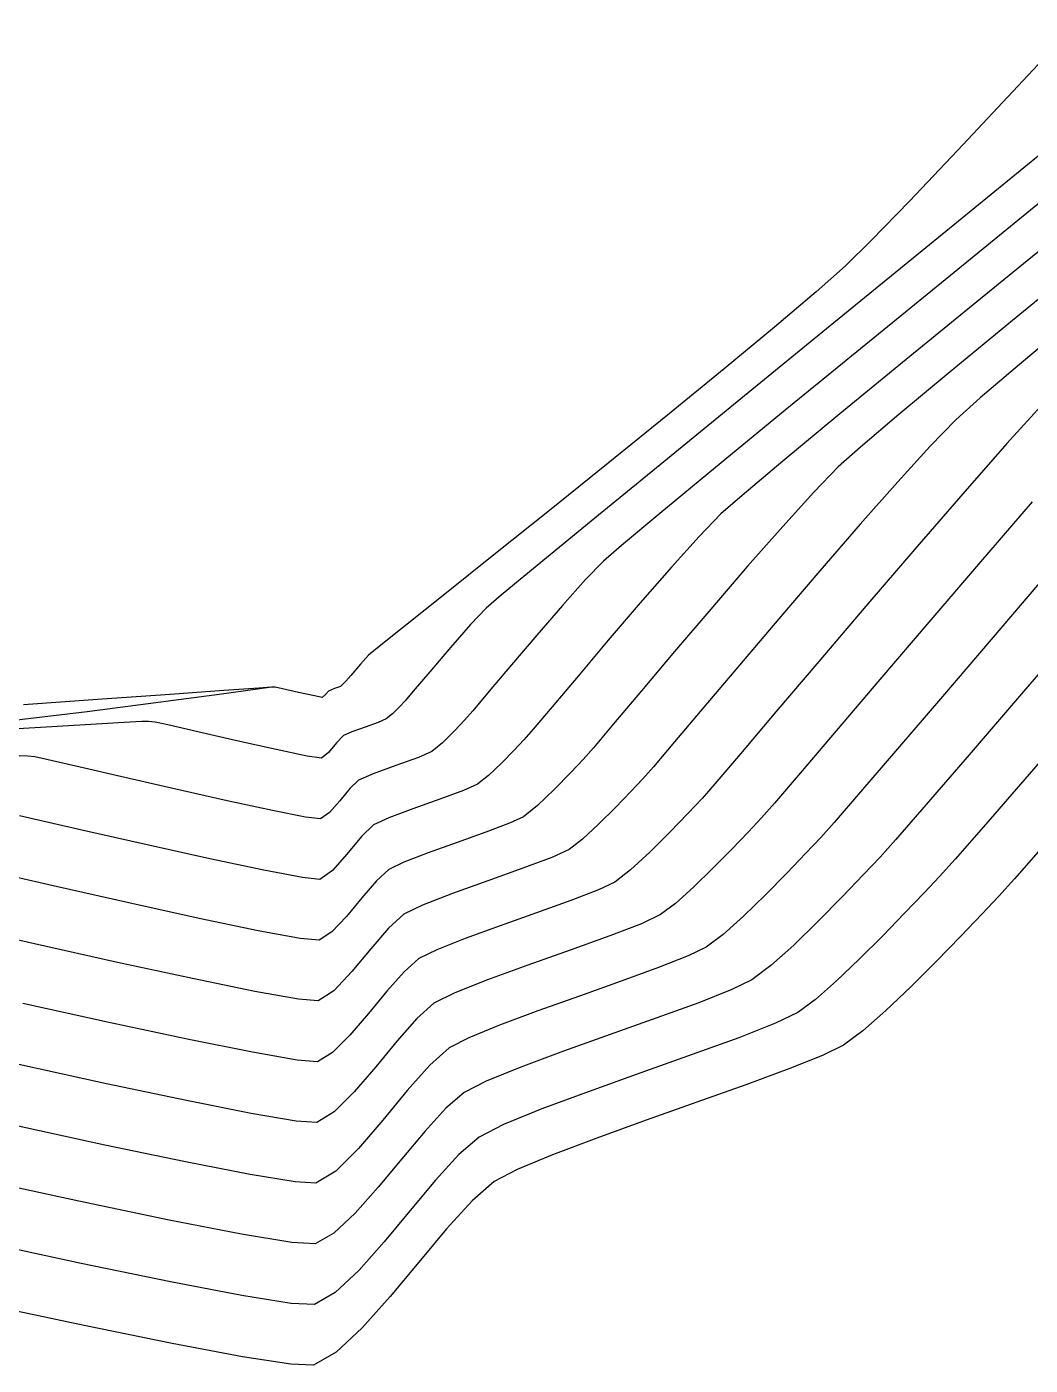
# Model space of a CAD drawing. Header units: metres. Extents: x 708868 to 711043, y 5411316 to 5413138.
# Drawn here: x 709845.91 to 709867.97, y 5411777.96 to 5411807.39 of the extents above; entities that cross this region are included whole.
import ezdxf

# ---------------------------------------------------------------- set-up
doc = ezdxf.new("R2010")
doc.units = ezdxf.units.M
for name, color, linetype in [('Rionegro 2010_Contours', 7, 'Continuous'), ('Rionegro 2014_Contours', 7, 'Continuous'), ('Rionegro 2018_Contours', 7, 'Continuous')]:
    doc.layers.add(name, color=color, linetype=linetype)

msp = doc.modelspace()

# ---------------------------------------------------------------- linework, layer by layer
at = {"layer": 'Rionegro 2010_Contours'}
for points in [[(709868.918, 5411807.393, 232), (709867.59, 5411805.971, 232), (709866.37, 5411804.674, 232), (709865.312, 5411803.561, 232), (709864.472, 5411802.695, 232), (709863.905, 5411802.136, 232), (709863.261, 5411801.562, 232), (709862.349, 5411800.789, 232), (709861.238, 5411799.869, 232), (709859.996, 5411798.854, 232), (709858.693, 5411797.799, 232), (709857.397, 5411796.756, 232), (709856.176, 5411795.778, 232), (709855.1, 5411794.918, 232), (709854.237, 5411794.229, 232), (709853.655, 5411793.764, 232), (709853.424, 5411793.575, 232), (709853.243, 5411793.377, 232), (709853.031, 5411793.129, 232), (709852.923, 5411793, 232), (709852.864, 5411792.942, 232), (709852.805, 5411792.887, 232), (709852.674, 5411792.837, 232), (709852.54, 5411792.783, 232), (709852.472, 5411792.711, 232), (709852.403, 5411792.644, 232), (709852.233, 5411792.676, 232), (709851.88, 5411792.753, 232), (709851.531, 5411792.832, 232), (709851.371, 5411792.868, 232), (709851.29, 5411792.872, 232), (709850.984, 5411792.828, 232), (709850.137, 5411792.71, 232), (709848.852, 5411792.537, 232), (709847.232, 5411792.33, 232), (709845.38, 5411792.11, 232)], [(709869.986, 5411806.049, 233), (709867.83, 5411804.292, 233), (709865.671, 5411802.531, 233), (709863.573, 5411800.819, 233), (709861.604, 5411799.212, 233), (709859.83, 5411797.761, 233), (709858.316, 5411796.522, 233), (709857.13, 5411795.548, 233), (709856.338, 5411794.892, 233), (709856.005, 5411794.61, 233), (709855.664, 5411794.247, 233), (709855.22, 5411793.739, 233), (709854.768, 5411793.208, 233), (709854.406, 5411792.778, 233), (709854.228, 5411792.57, 233), (709854.104, 5411792.44, 233), (709853.946, 5411792.283, 233), (709853.81, 5411792.17, 233), (709853.636, 5411792.095, 233), (709853.348, 5411791.992, 233), (709853.056, 5411791.885, 233), (709852.871, 5411791.803, 233), (709852.718, 5411791.646, 233), (709852.541, 5411791.436, 233), (709852.386, 5411791.309, 233), (709852.074, 5411791.354, 233), (709851.392, 5411791.496, 233), (709850.529, 5411791.688, 233), (709849.672, 5411791.885, 233), (709849.009, 5411792.038, 233), (709848.728, 5411792.102, 233), (709848.584, 5411792.112, 233), (709848.441, 5411792.116, 233), (709848.052, 5411792.094, 233), (709846.951, 5411792.028, 233), (709845.213, 5411791.925, 233)], [(709868.337, 5411803.653, 234), (709866.298, 5411801.991, 234), (709864.357, 5411800.407, 234), (709862.585, 5411798.958, 234), (709861.052, 5411797.701, 234), (709859.827, 5411796.692, 234), (709858.982, 5411795.987, 234), (709858.587, 5411795.644, 234), (709858.193, 5411795.234, 234), (709857.685, 5411794.665, 234), (709857.123, 5411794.015, 234), (709856.566, 5411793.362, 234), (709856.076, 5411792.78, 234), (709855.712, 5411792.348, 234), (709855.533, 5411792.141, 234), (709855.32, 5411791.917, 234), (709855.049, 5411791.647, 234), (709854.815, 5411791.453, 234), (709854.517, 5411791.325, 234), (709854.021, 5411791.147, 234), (709853.52, 5411790.964, 234), (709853.203, 5411790.822, 234), (709853.013, 5411790.639, 234), (709852.788, 5411790.369, 234), (709852.562, 5411790.114, 234), (709852.369, 5411789.974, 234), (709852.039, 5411790.013, 234), (709851.309, 5411790.157, 234), (709850.312, 5411790.372, 234), (709849.184, 5411790.625, 234), (709848.062, 5411790.881, 234), (709847.081, 5411791.108, 234), (709846.377, 5411791.271, 234), (709846.085, 5411791.336, 234), (709845.933, 5411791.349, 234), (709845.744, 5411791.358, 234)], [(709869.114, 5411802.186, 236), (709867.578, 5411800.931, 236), (709866.212, 5411799.807, 236), (709865.078, 5411798.864, 236), (709864.237, 5411798.15, 236), (709863.749, 5411797.713, 236), (709863.209, 5411797.157, 236), (709862.527, 5411796.406, 236), (709861.756, 5411795.527, 236), (709860.946, 5411794.587, 236), (709860.15, 5411793.652, 236), (709859.42, 5411792.787, 236), (709858.808, 5411792.06, 236), (709858.365, 5411791.536, 236), (709858.144, 5411791.281, 236), (709857.867, 5411790.991, 236), (709857.506, 5411790.62, 236), (709857.134, 5411790.265, 236), (709856.826, 5411790.018, 236), (709856.518, 5411789.876, 236), (709855.997, 5411789.681, 236), (709855.368, 5411789.457, 236), (709854.735, 5411789.229, 236), (709854.199, 5411789.022, 236), (709853.866, 5411788.861, 236), (709853.594, 5411788.61, 236), (709853.273, 5411788.235, 236), (709852.935, 5411787.829, 236), (709852.612, 5411787.487, 236), (709852.335, 5411787.304, 236), (709851.918, 5411787.343, 236), (709850.998, 5411787.514, 236), (709849.701, 5411787.785, 236), (709848.155, 5411788.124, 236), (709846.488, 5411788.498, 236), (709844.828, 5411788.878, 236)], [(709868.852, 5411800.903, 237), (709867.73, 5411799.968, 237), (709866.869, 5411799.234, 237), (709866.331, 5411798.748, 237), (709865.772, 5411798.173, 237), (709865.055, 5411797.387, 237), (709864.228, 5411796.451, 237), (709863.34, 5411795.426, 237), (709862.44, 5411794.374, 237), (709861.575, 5411793.356, 237), (709860.795, 5411792.433, 237), (709860.149, 5411791.668, 237), (709859.684, 5411791.12, 237), (709859.45, 5411790.852, 237), (709859.189, 5411790.578, 237), (709858.85, 5411790.226, 237), (709858.48, 5411789.857, 237), (709858.124, 5411789.529, 237), (709857.831, 5411789.301, 237), (709857.453, 5411789.127, 237), (709856.814, 5411788.887, 237), (709856.042, 5411788.612, 237), (709855.264, 5411788.332, 237), (709854.606, 5411788.078, 237), (709854.197, 5411787.88, 237), (709853.863, 5411787.572, 237), (709853.47, 5411787.112, 237), (709853.055, 5411786.613, 237), (709852.658, 5411786.194, 237), (709852.317, 5411785.968, 237), (709851.881, 5411786.006, 237), (709850.921, 5411786.179, 237), (709849.555, 5411786.459, 237), (709847.902, 5411786.817, 237), (709846.079, 5411787.223, 237), (709844.204, 5411787.648, 237)], [(709868.286, 5411799.136, 238), (709867.457, 5411798.225, 238), (709866.485, 5411797.123, 238), (709865.432, 5411795.907, 238), (709864.356, 5411794.652, 238), (709863.318, 5411793.432, 238), (709862.379, 5411792.324, 238), (709861.598, 5411791.403, 238), (709861.037, 5411790.744, 238), (709860.755, 5411790.422, 238), (709860.446, 5411790.097, 238), (709860.044, 5411789.681, 238), (709859.605, 5411789.243, 238), (709859.184, 5411788.854, 238), (709858.836, 5411788.584, 238), (709858.474, 5411788.412, 238), (709857.87, 5411788.18, 238), (709857.117, 5411787.91, 238), (709856.312, 5411787.624, 238), (709855.549, 5411787.345, 238), (709854.923, 5411787.096, 238), (709854.529, 5411786.899, 238), (709854.205, 5411786.612, 238), (709853.827, 5411786.182, 238), (709853.421, 5411785.69, 238), (709853.013, 5411785.215, 238), (709852.631, 5411784.836, 238), (709852.3, 5411784.633, 238), (709851.851, 5411784.667, 238), (709850.871, 5411784.839, 238), (709849.468, 5411785.122, 238), (709847.749, 5411785.49, 238), (709845.821, 5411785.915, 238)], [(709868.011, 5411796.947, 239), (709866.874, 5411795.626, 239), (709865.74, 5411794.301, 239), (709864.665, 5411793.04, 239), (709863.705, 5411791.91, 239), (709862.914, 5411790.98, 239), (709862.347, 5411790.318, 239), (709862.06, 5411789.993, 239), (709861.772, 5411789.689, 239), (709861.401, 5411789.302, 239), (709860.986, 5411788.88, 239), (709860.563, 5411788.468, 239), (709860.169, 5411788.115, 239), (709859.842, 5411787.867, 239), (709859.423, 5411787.668, 239), (709858.724, 5411787.4, 239), (709857.854, 5411787.087, 239), (709856.923, 5411786.756, 239), (709856.04, 5411786.434, 239), (709855.316, 5411786.146, 239), (709854.86, 5411785.919, 239), (709854.486, 5411785.586, 239), (709854.048, 5411785.089, 239), (709853.579, 5411784.52, 239), (709853.108, 5411783.971, 239), (709852.666, 5411783.533, 239), (709852.283, 5411783.298, 239), (709851.827, 5411783.328, 239), (709850.84, 5411783.496, 239), (709849.419, 5411783.778, 239), (709847.663, 5411784.149, 239), (709845.669, 5411784.585, 239)], [(709869.07, 5411794.221, 241), (709867.778, 5411792.72, 241), (709866.628, 5411791.383, 241), (709865.683, 5411790.289, 241), (709865.01, 5411789.513, 241), (709864.671, 5411789.133, 241), (709864.305, 5411788.748, 241), (709863.834, 5411788.256, 241), (709863.306, 5411787.72, 241), (709862.769, 5411787.197, 241), (709862.268, 5411786.748, 241), (709861.852, 5411786.432, 241), (709861.409, 5411786.218, 241), (709860.68, 5411785.931, 241), (709859.758, 5411785.595, 241), (709858.736, 5411785.233, 241), (709857.709, 5411784.865, 241), (709856.768, 5411784.515, 241), (709856.009, 5411784.205, 241), (709855.523, 5411783.957, 241), (709855.121, 5411783.611, 241), (709854.656, 5411783.098, 241), (709854.153, 5411782.494, 241), (709853.637, 5411781.871, 241), (709853.131, 5411781.304, 241), (709852.66, 5411780.865, 241), (709852.249, 5411780.628, 241), (709851.735, 5411780.657, 241), (709850.631, 5411780.839, 241), (709849.037, 5411781.15, 241), (709847.053, 5411781.564, 241), (709844.777, 5411782.058, 241)], [(709869.116, 5411792.303, 242), (709867.948, 5411790.956, 242), (709866.995, 5411789.859, 242), (709866.318, 5411789.085, 242), (709865.977, 5411788.704, 242), (709865.637, 5411788.347, 242), (709865.208, 5411787.897, 242), (709864.721, 5411787.396, 242), (709864.21, 5411786.886, 242), (709863.707, 5411786.408, 242), (709863.245, 5411786.004, 242), (709862.857, 5411785.715, 242), (709862.367, 5411785.477, 242), (709861.56, 5411785.161, 242), (709860.54, 5411784.789, 242), (709859.41, 5411784.388, 242), (709858.273, 5411783.981, 242), (709857.232, 5411783.594, 242), (709856.392, 5411783.251, 242), (709855.855, 5411782.976, 242), (709855.41, 5411782.593, 242), (709854.895, 5411782.026, 242), (709854.339, 5411781.358, 242), (709853.767, 5411780.669, 242), (709853.207, 5411780.041, 242), (709852.687, 5411779.555, 242), (709852.232, 5411779.293, 242), (709851.723, 5411779.317, 242), (709850.638, 5411779.491, 242), (709849.069, 5411779.792, 242), (709847.104, 5411780.197, 242), (709844.833, 5411780.685, 242)], [(709868.3, 5411789.422, 243), (709867.624, 5411788.654, 243), (709867.282, 5411788.274, 243), (709866.91, 5411787.883, 243), (709866.439, 5411787.389, 243), (709865.906, 5411786.84, 243), (709865.345, 5411786.281, 243), (709864.794, 5411785.757, 243), (709864.288, 5411785.314, 243), (709863.863, 5411784.998, 243), (709863.404, 5411784.771, 243), (709862.662, 5411784.473, 243), (709861.714, 5411784.123, 243), (709860.642, 5411783.741, 243), (709859.524, 5411783.344, 243), (709858.439, 5411782.952, 243), (709857.469, 5411782.584, 243), (709856.691, 5411782.259, 243), (709856.186, 5411781.996, 243), (709855.698, 5411781.575, 243), (709855.135, 5411780.954, 243), (709854.525, 5411780.221, 243), (709853.898, 5411779.466, 243), (709853.284, 5411778.777, 243), (709852.713, 5411778.245, 243), (709852.215, 5411777.958, 243), (709851.711, 5411777.978, 243), (709850.648, 5411778.143, 243), (709849.106, 5411778.433, 243), (709847.168, 5411778.828, 243), (709844.912, 5411779.308, 243)]]:
    msp.add_polyline3d(points, dxfattribs=at)
at = {"layer": 'Rionegro 2014_Contours'}
for points in [[(709868.918, 5411807.393, 232), (709867.59, 5411805.971, 232), (709866.37, 5411804.674, 232), (709865.312, 5411803.561, 232), (709864.472, 5411802.695, 232), (709863.905, 5411802.136, 232), (709863.261, 5411801.562, 232), (709862.349, 5411800.789, 232), (709861.238, 5411799.869, 232), (709859.996, 5411798.854, 232), (709858.693, 5411797.799, 232), (709857.397, 5411796.756, 232), (709856.176, 5411795.778, 232), (709855.1, 5411794.918, 232), (709854.237, 5411794.229, 232), (709853.655, 5411793.764, 232), (709853.424, 5411793.575, 232), (709853.243, 5411793.377, 232), (709853.031, 5411793.129, 232), (709852.923, 5411793, 232), (709852.864, 5411792.942, 232), (709852.805, 5411792.887, 232), (709852.674, 5411792.837, 232), (709852.54, 5411792.783, 232), (709852.472, 5411792.711, 232), (709852.403, 5411792.644, 232), (709852.233, 5411792.676, 232), (709851.88, 5411792.753, 232), (709851.531, 5411792.832, 232), (709851.371, 5411792.868, 232), (709851.29, 5411792.872, 232), (709851.012, 5411792.851, 232), (709850.24, 5411792.794, 232), (709849.062, 5411792.709, 232), (709847.563, 5411792.602, 232), (709845.834, 5411792.481, 232)], [(709869.986, 5411806.049, 233), (709867.83, 5411804.292, 233), (709865.671, 5411802.531, 233), (709863.573, 5411800.819, 233), (709861.604, 5411799.212, 233), (709859.83, 5411797.761, 233), (709858.316, 5411796.522, 233), (709857.13, 5411795.548, 233), (709856.338, 5411794.892, 233), (709856.005, 5411794.61, 233), (709855.664, 5411794.247, 233), (709855.22, 5411793.739, 233), (709854.768, 5411793.208, 233), (709854.406, 5411792.778, 233), (709854.228, 5411792.57, 233), (709854.104, 5411792.44, 233), (709853.946, 5411792.283, 233), (709853.81, 5411792.17, 233), (709853.636, 5411792.095, 233), (709853.348, 5411791.992, 233), (709853.056, 5411791.885, 233), (709852.871, 5411791.803, 233), (709852.718, 5411791.646, 233), (709852.541, 5411791.436, 233), (709852.386, 5411791.309, 233), (709852.074, 5411791.354, 233), (709851.392, 5411791.496, 233), (709850.529, 5411791.688, 233), (709849.672, 5411791.885, 233), (709849.009, 5411792.038, 233), (709848.728, 5411792.102, 233), (709848.584, 5411792.112, 233), (709848.441, 5411792.116, 233), (709848.052, 5411792.094, 233), (709846.951, 5411792.028, 233), (709845.213, 5411791.925, 233)], [(709868.337, 5411803.653, 234), (709866.298, 5411801.991, 234), (709864.357, 5411800.407, 234), (709862.585, 5411798.958, 234), (709861.052, 5411797.701, 234), (709859.827, 5411796.692, 234), (709858.982, 5411795.987, 234), (709858.587, 5411795.644, 234), (709858.193, 5411795.234, 234), (709857.685, 5411794.665, 234), (709857.123, 5411794.015, 234), (709856.566, 5411793.362, 234), (709856.076, 5411792.78, 234), (709855.712, 5411792.348, 234), (709855.533, 5411792.141, 234), (709855.32, 5411791.917, 234), (709855.049, 5411791.647, 234), (709854.815, 5411791.453, 234), (709854.517, 5411791.325, 234), (709854.021, 5411791.147, 234), (709853.52, 5411790.964, 234), (709853.203, 5411790.822, 234), (709853.013, 5411790.639, 234), (709852.788, 5411790.369, 234), (709852.562, 5411790.114, 234), (709852.369, 5411789.974, 234), (709852.039, 5411790.013, 234), (709851.309, 5411790.157, 234), (709850.312, 5411790.372, 234), (709849.184, 5411790.625, 234), (709848.062, 5411790.881, 234), (709847.081, 5411791.108, 234), (709846.377, 5411791.271, 234), (709846.085, 5411791.336, 234), (709845.933, 5411791.349, 234), (709845.744, 5411791.358, 234)], [(709868.962, 5411803.111, 235), (709867.074, 5411801.573, 235), (709865.324, 5411800.143, 235), (709863.784, 5411798.879, 235), (709862.53, 5411797.841, 235), (709861.633, 5411797.088, 235), (709861.168, 5411796.679, 235), (709860.69, 5411796.184, 235), (709860.08, 5411795.507, 235), (709859.395, 5411794.721, 235), (709858.692, 5411793.9, 235), (709858.027, 5411793.115, 235), (709857.459, 5411792.44, 235), (709857.044, 5411791.948, 235), (709856.839, 5411791.711, 235), (709856.625, 5411791.486, 235), (709856.346, 5411791.2, 235), (709856.058, 5411790.926, 235), (709855.82, 5411790.735, 235), (709855.513, 5411790.598, 235), (709854.992, 5411790.407, 235), (709854.396, 5411790.196, 235), (709853.865, 5411789.996, 235), (709853.534, 5411789.841, 235), (709853.265, 5411789.582, 235), (709852.946, 5411789.2, 235), (709852.626, 5411788.838, 235), (709852.352, 5411788.639, 235), (709851.968, 5411788.68, 235), (709851.118, 5411788.842, 235), (709849.936, 5411789.093, 235), (709848.557, 5411789.399, 235), (709847.117, 5411789.725, 235), (709845.75, 5411790.039, 235)], [(709869.114, 5411802.186, 236), (709867.578, 5411800.931, 236), (709866.212, 5411799.807, 236), (709865.078, 5411798.864, 236), (709864.237, 5411798.15, 236), (709863.749, 5411797.713, 236), (709863.209, 5411797.157, 236), (709862.527, 5411796.406, 236), (709861.756, 5411795.527, 236), (709860.946, 5411794.587, 236), (709860.15, 5411793.652, 236), (709859.42, 5411792.787, 236), (709858.808, 5411792.06, 236), (709858.365, 5411791.536, 236), (709858.144, 5411791.281, 236), (709857.867, 5411790.991, 236), (709857.506, 5411790.62, 236), (709857.134, 5411790.265, 236), (709856.826, 5411790.018, 236), (709856.518, 5411789.876, 236), (709855.997, 5411789.681, 236), (709855.368, 5411789.457, 236), (709854.735, 5411789.229, 236), (709854.199, 5411789.022, 236), (709853.866, 5411788.861, 236), (709853.594, 5411788.61, 236), (709853.273, 5411788.235, 236), (709852.935, 5411787.829, 236), (709852.612, 5411787.487, 236), (709852.335, 5411787.304, 236), (709851.918, 5411787.343, 236), (709850.998, 5411787.514, 236), (709849.701, 5411787.785, 236), (709848.155, 5411788.124, 236), (709846.488, 5411788.498, 236), (709844.828, 5411788.878, 236)], [(709868.852, 5411800.903, 237), (709867.73, 5411799.968, 237), (709866.869, 5411799.234, 237), (709866.331, 5411798.748, 237), (709865.772, 5411798.173, 237), (709865.055, 5411797.387, 237), (709864.228, 5411796.451, 237), (709863.34, 5411795.426, 237), (709862.44, 5411794.374, 237), (709861.575, 5411793.356, 237), (709860.795, 5411792.433, 237), (709860.149, 5411791.668, 237), (709859.684, 5411791.12, 237), (709859.45, 5411790.852, 237), (709859.189, 5411790.578, 237), (709858.85, 5411790.226, 237), (709858.48, 5411789.857, 237), (709858.124, 5411789.529, 237), (709857.831, 5411789.301, 237), (709857.453, 5411789.127, 237), (709856.814, 5411788.887, 237), (709856.042, 5411788.612, 237), (709855.264, 5411788.332, 237), (709854.606, 5411788.078, 237), (709854.197, 5411787.88, 237), (709853.863, 5411787.572, 237), (709853.47, 5411787.112, 237), (709853.055, 5411786.613, 237), (709852.658, 5411786.194, 237), (709852.317, 5411785.968, 237), (709851.881, 5411786.006, 237), (709850.921, 5411786.179, 237), (709849.555, 5411786.459, 237), (709847.902, 5411786.817, 237), (709846.079, 5411787.223, 237), (709844.204, 5411787.648, 237)], [(709868.286, 5411799.136, 238), (709867.457, 5411798.225, 238), (709866.485, 5411797.123, 238), (709865.432, 5411795.907, 238), (709864.356, 5411794.652, 238), (709863.318, 5411793.432, 238), (709862.379, 5411792.324, 238), (709861.598, 5411791.403, 238), (709861.037, 5411790.744, 238), (709860.755, 5411790.422, 238), (709860.446, 5411790.097, 238), (709860.044, 5411789.681, 238), (709859.605, 5411789.243, 238), (709859.184, 5411788.854, 238), (709858.836, 5411788.584, 238), (709858.474, 5411788.412, 238), (709857.87, 5411788.18, 238), (709857.117, 5411787.91, 238), (709856.312, 5411787.624, 238), (709855.549, 5411787.345, 238), (709854.923, 5411787.096, 238), (709854.529, 5411786.899, 238), (709854.205, 5411786.612, 238), (709853.827, 5411786.182, 238), (709853.421, 5411785.69, 238), (709853.013, 5411785.215, 238), (709852.631, 5411784.836, 238), (709852.3, 5411784.633, 238), (709851.851, 5411784.667, 238), (709850.871, 5411784.839, 238), (709849.468, 5411785.122, 238), (709847.749, 5411785.49, 238), (709845.821, 5411785.915, 238)], [(709868.011, 5411796.947, 239), (709866.874, 5411795.626, 239), (709865.74, 5411794.301, 239), (709864.665, 5411793.04, 239), (709863.705, 5411791.91, 239), (709862.914, 5411790.98, 239), (709862.347, 5411790.318, 239), (709862.06, 5411789.993, 239), (709861.772, 5411789.689, 239), (709861.401, 5411789.302, 239), (709860.986, 5411788.88, 239), (709860.563, 5411788.468, 239), (709860.169, 5411788.115, 239), (709859.842, 5411787.867, 239), (709859.423, 5411787.668, 239), (709858.724, 5411787.4, 239), (709857.854, 5411787.087, 239), (709856.923, 5411786.756, 239), (709856.04, 5411786.434, 239), (709855.316, 5411786.146, 239), (709854.86, 5411785.919, 239), (709854.486, 5411785.586, 239), (709854.048, 5411785.089, 239), (709853.579, 5411784.52, 239), (709853.108, 5411783.971, 239), (709852.666, 5411783.533, 239), (709852.283, 5411783.298, 239), (709851.827, 5411783.328, 239), (709850.84, 5411783.496, 239), (709849.419, 5411783.778, 239), (709847.663, 5411784.149, 239), (709845.669, 5411784.585, 239)], [(709868.344, 5411795.359, 240), (709867.154, 5411793.971, 240), (709866.038, 5411792.667, 240), (709865.048, 5411791.51, 240), (709864.238, 5411790.564, 240), (709863.659, 5411789.894, 240), (709863.366, 5411789.563, 240), (709863.038, 5411789.218, 240), (709862.618, 5411788.779, 240), (709862.146, 5411788.3, 240), (709861.666, 5411787.833, 240), (709861.219, 5411787.431, 240), (709860.847, 5411787.15, 240), (709860.451, 5411786.958, 240), (709859.799, 5411786.702, 240), (709858.976, 5411786.402, 240), (709858.063, 5411786.077, 240), (709857.144, 5411785.749, 240), (709856.304, 5411785.436, 240), (709855.625, 5411785.159, 240), (709855.192, 5411784.938, 240), (709854.766, 5411784.56, 240), (709854.27, 5411783.996, 240), (709853.737, 5411783.35, 240), (709853.202, 5411782.727, 240), (709852.7, 5411782.229, 240), (709852.266, 5411781.963, 240), (709851.807, 5411781.989, 240), (709850.821, 5411782.152, 240), (709849.396, 5411782.429, 240), (709847.623, 5411782.8, 240), (709845.59, 5411783.241, 240)], [(709869.07, 5411794.221, 241), (709867.778, 5411792.72, 241), (709866.628, 5411791.383, 241), (709865.683, 5411790.289, 241), (709865.01, 5411789.513, 241), (709864.671, 5411789.133, 241), (709864.305, 5411788.748, 241), (709863.834, 5411788.256, 241), (709863.306, 5411787.72, 241), (709862.769, 5411787.197, 241), (709862.268, 5411786.748, 241), (709861.852, 5411786.432, 241), (709861.409, 5411786.218, 241), (709860.68, 5411785.931, 241), (709859.758, 5411785.595, 241), (709858.736, 5411785.233, 241), (709857.709, 5411784.865, 241), (709856.768, 5411784.515, 241), (709856.009, 5411784.205, 241), (709855.523, 5411783.957, 241), (709855.121, 5411783.611, 241), (709854.656, 5411783.098, 241), (709854.153, 5411782.494, 241), (709853.637, 5411781.871, 241), (709853.131, 5411781.304, 241), (709852.66, 5411780.865, 241), (709852.249, 5411780.628, 241), (709851.735, 5411780.657, 241), (709850.631, 5411780.839, 241), (709849.037, 5411781.15, 241), (709847.053, 5411781.564, 241), (709844.777, 5411782.058, 241)], [(709869.116, 5411792.303, 242), (709867.948, 5411790.956, 242), (709866.995, 5411789.859, 242), (709866.318, 5411789.085, 242), (709865.977, 5411788.704, 242), (709865.637, 5411788.347, 242), (709865.208, 5411787.897, 242), (709864.721, 5411787.396, 242), (709864.21, 5411786.886, 242), (709863.707, 5411786.408, 242), (709863.245, 5411786.004, 242), (709862.857, 5411785.715, 242), (709862.367, 5411785.477, 242), (709861.56, 5411785.161, 242), (709860.54, 5411784.789, 242), (709859.41, 5411784.388, 242), (709858.273, 5411783.981, 242), (709857.232, 5411783.594, 242), (709856.392, 5411783.251, 242), (709855.855, 5411782.976, 242), (709855.41, 5411782.593, 242), (709854.895, 5411782.026, 242), (709854.339, 5411781.358, 242), (709853.767, 5411780.669, 242), (709853.207, 5411780.041, 242), (709852.687, 5411779.555, 242), (709852.232, 5411779.293, 242), (709851.723, 5411779.317, 242), (709850.638, 5411779.491, 242), (709849.069, 5411779.792, 242), (709847.104, 5411780.197, 242), (709844.833, 5411780.685, 242)], [(709868.3, 5411789.422, 243), (709867.624, 5411788.654, 243), (709867.282, 5411788.274, 243), (709866.91, 5411787.883, 243), (709866.439, 5411787.389, 243), (709865.906, 5411786.84, 243), (709865.345, 5411786.281, 243), (709864.794, 5411785.757, 243), (709864.288, 5411785.314, 243), (709863.863, 5411784.998, 243), (709863.404, 5411784.771, 243), (709862.662, 5411784.473, 243), (709861.714, 5411784.123, 243), (709860.642, 5411783.741, 243), (709859.524, 5411783.344, 243), (709858.439, 5411782.952, 243), (709857.469, 5411782.584, 243), (709856.691, 5411782.259, 243), (709856.186, 5411781.996, 243), (709855.698, 5411781.575, 243), (709855.135, 5411780.954, 243), (709854.525, 5411780.221, 243), (709853.898, 5411779.466, 243), (709853.284, 5411778.777, 243), (709852.713, 5411778.245, 243), (709852.215, 5411777.958, 243), (709851.711, 5411777.978, 243), (709850.648, 5411778.143, 243), (709849.106, 5411778.433, 243), (709847.168, 5411778.828, 243), (709844.912, 5411779.308, 243)]]:
    msp.add_polyline3d(points, dxfattribs=at)
at = {"layer": 'Rionegro 2018_Contours'}
for points in [[(709868.918, 5411807.393, 232), (709867.59, 5411805.971, 232), (709866.37, 5411804.674, 232), (709865.312, 5411803.561, 232), (709864.472, 5411802.695, 232), (709863.905, 5411802.136, 232), (709863.261, 5411801.562, 232), (709862.349, 5411800.789, 232), (709861.238, 5411799.869, 232), (709859.996, 5411798.854, 232), (709858.693, 5411797.799, 232), (709857.397, 5411796.756, 232), (709856.176, 5411795.778, 232), (709855.1, 5411794.918, 232), (709854.237, 5411794.229, 232), (709853.655, 5411793.764, 232), (709853.424, 5411793.575, 232), (709853.243, 5411793.377, 232), (709853.031, 5411793.129, 232), (709852.923, 5411793, 232), (709852.864, 5411792.942, 232), (709852.805, 5411792.887, 232), (709852.674, 5411792.837, 232), (709852.54, 5411792.783, 232), (709852.472, 5411792.711, 232), (709852.403, 5411792.644, 232), (709852.233, 5411792.676, 232), (709851.88, 5411792.753, 232), (709851.531, 5411792.832, 232), (709851.371, 5411792.868, 232), (709851.29, 5411792.872, 232), (709851.012, 5411792.851, 232), (709850.24, 5411792.794, 232), (709849.062, 5411792.709, 232), (709847.563, 5411792.602, 232), (709845.834, 5411792.481, 232)], [(709869.986, 5411806.049, 233), (709867.83, 5411804.292, 233), (709865.671, 5411802.531, 233), (709863.573, 5411800.819, 233), (709861.604, 5411799.212, 233), (709859.83, 5411797.761, 233), (709858.316, 5411796.522, 233), (709857.13, 5411795.548, 233), (709856.338, 5411794.892, 233), (709856.005, 5411794.61, 233), (709855.664, 5411794.247, 233), (709855.22, 5411793.739, 233), (709854.768, 5411793.208, 233), (709854.406, 5411792.778, 233), (709854.228, 5411792.57, 233), (709854.104, 5411792.44, 233), (709853.946, 5411792.283, 233), (709853.81, 5411792.17, 233), (709853.636, 5411792.095, 233), (709853.348, 5411791.992, 233), (709853.056, 5411791.885, 233), (709852.871, 5411791.803, 233), (709852.718, 5411791.646, 233), (709852.541, 5411791.436, 233), (709852.386, 5411791.309, 233), (709852.074, 5411791.354, 233), (709851.392, 5411791.496, 233), (709850.529, 5411791.688, 233), (709849.672, 5411791.885, 233), (709849.009, 5411792.038, 233), (709848.728, 5411792.102, 233), (709848.584, 5411792.112, 233), (709848.441, 5411792.116, 233), (709848.052, 5411792.094, 233), (709846.951, 5411792.028, 233), (709845.213, 5411791.925, 233)], [(709868.337, 5411803.653, 234), (709866.298, 5411801.991, 234), (709864.357, 5411800.407, 234), (709862.585, 5411798.958, 234), (709861.052, 5411797.701, 234), (709859.827, 5411796.692, 234), (709858.982, 5411795.987, 234), (709858.587, 5411795.644, 234), (709858.193, 5411795.234, 234), (709857.685, 5411794.665, 234), (709857.123, 5411794.015, 234), (709856.566, 5411793.362, 234), (709856.076, 5411792.78, 234), (709855.712, 5411792.348, 234), (709855.533, 5411792.141, 234), (709855.32, 5411791.917, 234), (709855.049, 5411791.647, 234), (709854.815, 5411791.453, 234), (709854.517, 5411791.325, 234), (709854.021, 5411791.147, 234), (709853.52, 5411790.964, 234), (709853.203, 5411790.822, 234), (709853.013, 5411790.639, 234), (709852.788, 5411790.369, 234), (709852.562, 5411790.114, 234), (709852.369, 5411789.974, 234), (709852.039, 5411790.013, 234), (709851.309, 5411790.157, 234), (709850.312, 5411790.372, 234), (709849.184, 5411790.625, 234), (709848.062, 5411790.881, 234), (709847.081, 5411791.108, 234), (709846.377, 5411791.271, 234), (709846.085, 5411791.336, 234), (709845.933, 5411791.349, 234), (709845.744, 5411791.358, 234)], [(709868.962, 5411803.111, 235), (709867.074, 5411801.573, 235), (709865.324, 5411800.143, 235), (709863.784, 5411798.879, 235), (709862.53, 5411797.841, 235), (709861.633, 5411797.088, 235), (709861.168, 5411796.679, 235), (709860.69, 5411796.184, 235), (709860.08, 5411795.507, 235), (709859.395, 5411794.721, 235), (709858.692, 5411793.9, 235), (709858.027, 5411793.115, 235), (709857.459, 5411792.44, 235), (709857.044, 5411791.948, 235), (709856.839, 5411791.711, 235), (709856.625, 5411791.486, 235), (709856.346, 5411791.2, 235), (709856.058, 5411790.926, 235), (709855.82, 5411790.735, 235), (709855.513, 5411790.598, 235), (709854.992, 5411790.407, 235), (709854.396, 5411790.196, 235), (709853.865, 5411789.996, 235), (709853.534, 5411789.841, 235), (709853.265, 5411789.582, 235), (709852.946, 5411789.2, 235), (709852.626, 5411788.838, 235), (709852.352, 5411788.639, 235), (709851.968, 5411788.68, 235), (709851.118, 5411788.842, 235), (709849.936, 5411789.093, 235), (709848.557, 5411789.399, 235), (709847.117, 5411789.725, 235), (709845.75, 5411790.039, 235)], [(709869.114, 5411802.186, 236), (709867.578, 5411800.931, 236), (709866.212, 5411799.807, 236), (709865.078, 5411798.864, 236), (709864.237, 5411798.15, 236), (709863.749, 5411797.713, 236), (709863.209, 5411797.157, 236), (709862.527, 5411796.406, 236), (709861.756, 5411795.527, 236), (709860.946, 5411794.587, 236), (709860.15, 5411793.652, 236), (709859.42, 5411792.787, 236), (709858.808, 5411792.06, 236), (709858.365, 5411791.536, 236), (709858.144, 5411791.281, 236), (709857.867, 5411790.991, 236), (709857.506, 5411790.62, 236), (709857.134, 5411790.265, 236), (709856.826, 5411790.018, 236), (709856.518, 5411789.876, 236), (709855.997, 5411789.681, 236), (709855.368, 5411789.457, 236), (709854.735, 5411789.229, 236), (709854.199, 5411789.022, 236), (709853.866, 5411788.861, 236), (709853.594, 5411788.61, 236), (709853.273, 5411788.235, 236), (709852.935, 5411787.829, 236), (709852.612, 5411787.487, 236), (709852.335, 5411787.304, 236), (709851.918, 5411787.343, 236), (709850.998, 5411787.514, 236), (709849.701, 5411787.785, 236), (709848.155, 5411788.124, 236), (709846.488, 5411788.498, 236), (709844.828, 5411788.878, 236)], [(709868.852, 5411800.903, 237), (709867.73, 5411799.968, 237), (709866.869, 5411799.234, 237), (709866.331, 5411798.748, 237), (709865.772, 5411798.173, 237), (709865.055, 5411797.387, 237), (709864.228, 5411796.451, 237), (709863.34, 5411795.426, 237), (709862.44, 5411794.374, 237), (709861.575, 5411793.356, 237), (709860.795, 5411792.433, 237), (709860.149, 5411791.668, 237), (709859.684, 5411791.12, 237), (709859.45, 5411790.852, 237), (709859.189, 5411790.578, 237), (709858.85, 5411790.226, 237), (709858.48, 5411789.857, 237), (709858.124, 5411789.529, 237), (709857.831, 5411789.301, 237), (709857.453, 5411789.127, 237), (709856.814, 5411788.887, 237), (709856.042, 5411788.612, 237), (709855.264, 5411788.332, 237), (709854.606, 5411788.078, 237), (709854.197, 5411787.88, 237), (709853.863, 5411787.572, 237), (709853.47, 5411787.112, 237), (709853.055, 5411786.613, 237), (709852.658, 5411786.194, 237), (709852.317, 5411785.968, 237), (709851.881, 5411786.006, 237), (709850.921, 5411786.179, 237), (709849.555, 5411786.459, 237), (709847.902, 5411786.817, 237), (709846.079, 5411787.223, 237), (709844.204, 5411787.648, 237)], [(709868.286, 5411799.136, 238), (709867.457, 5411798.225, 238), (709866.485, 5411797.123, 238), (709865.432, 5411795.907, 238), (709864.356, 5411794.652, 238), (709863.318, 5411793.432, 238), (709862.379, 5411792.324, 238), (709861.598, 5411791.403, 238), (709861.037, 5411790.744, 238), (709860.755, 5411790.422, 238), (709860.446, 5411790.097, 238), (709860.044, 5411789.681, 238), (709859.605, 5411789.243, 238), (709859.184, 5411788.854, 238), (709858.836, 5411788.584, 238), (709858.474, 5411788.412, 238), (709857.87, 5411788.18, 238), (709857.117, 5411787.91, 238), (709856.312, 5411787.624, 238), (709855.549, 5411787.345, 238), (709854.923, 5411787.096, 238), (709854.529, 5411786.899, 238), (709854.205, 5411786.612, 238), (709853.827, 5411786.182, 238), (709853.421, 5411785.69, 238), (709853.013, 5411785.215, 238), (709852.631, 5411784.836, 238), (709852.3, 5411784.633, 238), (709851.851, 5411784.667, 238), (709850.871, 5411784.839, 238), (709849.468, 5411785.122, 238), (709847.749, 5411785.49, 238), (709845.821, 5411785.915, 238)], [(709868.011, 5411796.947, 239), (709866.874, 5411795.626, 239), (709865.74, 5411794.301, 239), (709864.665, 5411793.04, 239), (709863.705, 5411791.91, 239), (709862.914, 5411790.98, 239), (709862.347, 5411790.318, 239), (709862.06, 5411789.993, 239), (709861.772, 5411789.689, 239), (709861.401, 5411789.302, 239), (709860.986, 5411788.88, 239), (709860.563, 5411788.468, 239), (709860.169, 5411788.115, 239), (709859.842, 5411787.867, 239), (709859.423, 5411787.668, 239), (709858.724, 5411787.4, 239), (709857.854, 5411787.087, 239), (709856.923, 5411786.756, 239), (709856.04, 5411786.434, 239), (709855.316, 5411786.146, 239), (709854.86, 5411785.919, 239), (709854.486, 5411785.586, 239), (709854.048, 5411785.089, 239), (709853.579, 5411784.52, 239), (709853.108, 5411783.971, 239), (709852.666, 5411783.533, 239), (709852.283, 5411783.298, 239), (709851.827, 5411783.328, 239), (709850.84, 5411783.496, 239), (709849.419, 5411783.778, 239), (709847.663, 5411784.149, 239), (709845.669, 5411784.585, 239)], [(709868.344, 5411795.359, 240), (709867.154, 5411793.971, 240), (709866.038, 5411792.667, 240), (709865.048, 5411791.51, 240), (709864.238, 5411790.564, 240), (709863.659, 5411789.894, 240), (709863.366, 5411789.563, 240), (709863.038, 5411789.218, 240), (709862.618, 5411788.779, 240), (709862.146, 5411788.3, 240), (709861.666, 5411787.833, 240), (709861.219, 5411787.431, 240), (709860.847, 5411787.15, 240), (709860.451, 5411786.958, 240), (709859.799, 5411786.702, 240), (709858.976, 5411786.402, 240), (709858.063, 5411786.077, 240), (709857.144, 5411785.749, 240), (709856.304, 5411785.436, 240), (709855.625, 5411785.159, 240), (709855.192, 5411784.938, 240), (709854.766, 5411784.56, 240), (709854.27, 5411783.996, 240), (709853.737, 5411783.35, 240), (709853.202, 5411782.727, 240), (709852.7, 5411782.229, 240), (709852.266, 5411781.963, 240), (709851.807, 5411781.989, 240), (709850.821, 5411782.152, 240), (709849.396, 5411782.429, 240), (709847.623, 5411782.8, 240), (709845.59, 5411783.241, 240)], [(709869.07, 5411794.221, 241), (709867.778, 5411792.72, 241), (709866.628, 5411791.383, 241), (709865.683, 5411790.289, 241), (709865.01, 5411789.513, 241), (709864.671, 5411789.133, 241), (709864.305, 5411788.748, 241), (709863.834, 5411788.256, 241), (709863.306, 5411787.72, 241), (709862.769, 5411787.197, 241), (709862.268, 5411786.748, 241), (709861.852, 5411786.432, 241), (709861.409, 5411786.218, 241), (709860.68, 5411785.931, 241), (709859.758, 5411785.595, 241), (709858.736, 5411785.233, 241), (709857.709, 5411784.865, 241), (709856.768, 5411784.515, 241), (709856.009, 5411784.205, 241), (709855.523, 5411783.957, 241), (709855.121, 5411783.611, 241), (709854.656, 5411783.098, 241), (709854.153, 5411782.494, 241), (709853.637, 5411781.871, 241), (709853.131, 5411781.304, 241), (709852.66, 5411780.865, 241), (709852.249, 5411780.628, 241), (709851.735, 5411780.657, 241), (709850.631, 5411780.839, 241), (709849.037, 5411781.15, 241), (709847.053, 5411781.564, 241), (709844.777, 5411782.058, 241)], [(709869.116, 5411792.303, 242), (709867.948, 5411790.956, 242), (709866.995, 5411789.859, 242), (709866.318, 5411789.085, 242), (709865.977, 5411788.704, 242), (709865.637, 5411788.347, 242), (709865.208, 5411787.897, 242), (709864.721, 5411787.396, 242), (709864.21, 5411786.886, 242), (709863.707, 5411786.408, 242), (709863.245, 5411786.004, 242), (709862.857, 5411785.715, 242), (709862.367, 5411785.477, 242), (709861.56, 5411785.161, 242), (709860.54, 5411784.789, 242), (709859.41, 5411784.388, 242), (709858.273, 5411783.981, 242), (709857.232, 5411783.594, 242), (709856.392, 5411783.251, 242), (709855.855, 5411782.976, 242), (709855.41, 5411782.593, 242), (709854.895, 5411782.026, 242), (709854.339, 5411781.358, 242), (709853.767, 5411780.669, 242), (709853.207, 5411780.041, 242), (709852.687, 5411779.555, 242), (709852.232, 5411779.293, 242), (709851.723, 5411779.317, 242), (709850.638, 5411779.491, 242), (709849.069, 5411779.792, 242), (709847.104, 5411780.197, 242), (709844.833, 5411780.685, 242)], [(709868.3, 5411789.422, 243), (709867.624, 5411788.654, 243), (709867.282, 5411788.274, 243), (709866.91, 5411787.883, 243), (709866.439, 5411787.389, 243), (709865.906, 5411786.84, 243), (709865.345, 5411786.281, 243), (709864.794, 5411785.757, 243), (709864.288, 5411785.314, 243), (709863.863, 5411784.998, 243), (709863.404, 5411784.771, 243), (709862.662, 5411784.473, 243), (709861.714, 5411784.123, 243), (709860.642, 5411783.741, 243), (709859.524, 5411783.344, 243), (709858.439, 5411782.952, 243), (709857.469, 5411782.584, 243), (709856.691, 5411782.259, 243), (709856.186, 5411781.996, 243), (709855.698, 5411781.575, 243), (709855.135, 5411780.954, 243), (709854.525, 5411780.221, 243), (709853.898, 5411779.466, 243), (709853.284, 5411778.777, 243), (709852.713, 5411778.245, 243), (709852.215, 5411777.958, 243), (709851.711, 5411777.978, 243), (709850.648, 5411778.143, 243), (709849.106, 5411778.433, 243), (709847.168, 5411778.828, 243), (709844.912, 5411779.308, 243)]]:
    msp.add_polyline3d(points, dxfattribs=at)

doc.saveas('drawing.dxf')
